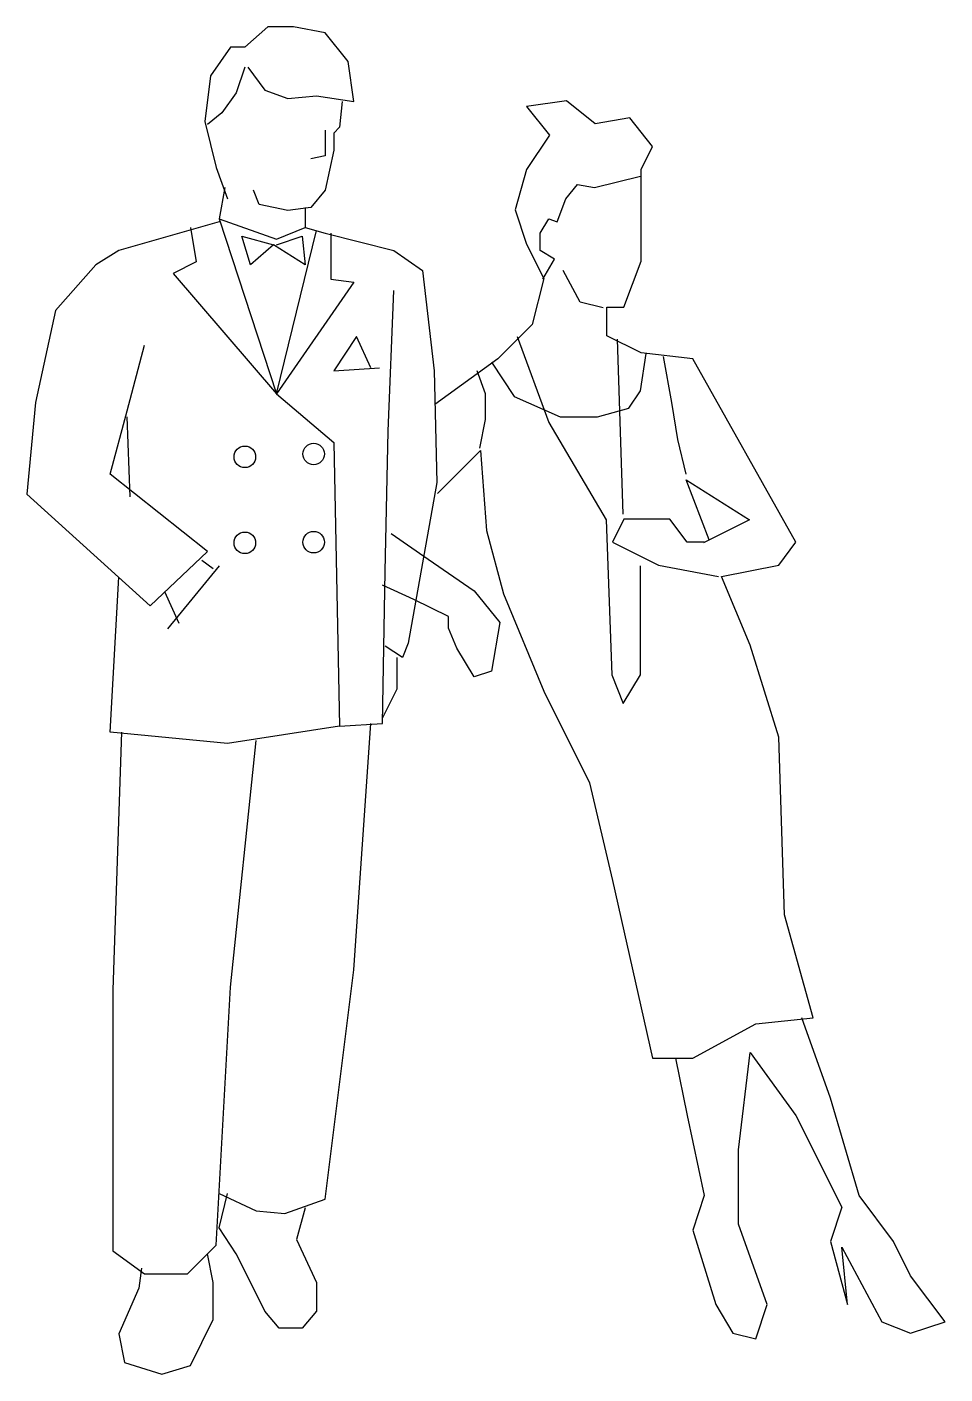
# Model space of a CAD drawing. Header units: millimetres. Extents: x -1573.83 to -1572.71, y 1784.72 to 1786.35.
import ezdxf

# ---------------------------------------------------------------- set-up
doc = ezdxf.new("R2010")
doc.units = ezdxf.units.MM
doc.header["$LTSCALE"] = 10
doc.layers.add('Humanos', color=2, linetype='Continuous')

msp = doc.modelspace()

# ---------------------------------------------------------------- linework, layer by layer
at = {"layer": 'Humanos'}
for p, q in [((-1573.5357, 1786.3533), (-1573.5635, 1786.3289)), ((-1573.5044, 1786.3533), (-1573.5357, 1786.3533)), ((-1573.4661, 1786.3463), (-1573.5044, 1786.3533)), ((-1573.4382, 1786.3115), (-1573.4661, 1786.3463)), ((-1573.5809, 1786.3289), (-1573.6053, 1786.2941)), ((-1573.5635, 1786.3289), (-1573.5809, 1786.3289)), ((-1573.5635, 1786.3046), (-1573.574, 1786.2732)), ((-1573.56, 1786.3046), (-1573.5392, 1786.2767)), ((-1573.4313, 1786.2628), (-1573.4382, 1786.3115)), ((-1573.6053, 1786.2941), (-1573.6122, 1786.2384)), ((-1573.574, 1786.2732), (-1573.5914, 1786.2489)), ((-1573.5392, 1786.2767), (-1573.5113, 1786.2663)), ((-1573.5113, 1786.2663), (-1573.4765, 1786.2698)), ((-1573.4765, 1786.2698), (-1573.4313, 1786.2628)), ((-1573.4452, 1786.2628), (-1573.4487, 1786.2315)), ((-1573.1729, 1786.2637), (-1573.2216, 1786.2567)), ((-1573.2216, 1786.2567), (-1573.1938, 1786.2219)), ((-1573.1381, 1786.2358), (-1573.1729, 1786.2637)), ((-1573.5914, 1786.2489), (-1573.6088, 1786.235)), ((-1573.0963, 1786.2428), (-1573.1381, 1786.2358)), ((-1573.0685, 1786.208), (-1573.0963, 1786.2428)), ((-1573.6122, 1786.2384), (-1573.5983, 1786.1828)), ((-1573.4661, 1786.228), (-1573.4661, 1786.1967)), ((-1573.4487, 1786.2315), (-1573.4556, 1786.2245)), ((-1573.4556, 1786.2245), (-1573.4556, 1786.2036)), ((-1573.1938, 1786.2219), (-1573.2216, 1786.1801)), ((-1573.0824, 1786.1801), (-1573.0685, 1786.208)), ((-1573.4661, 1786.1967), (-1573.4835, 1786.1932)), ((-1573.4556, 1786.2036), (-1573.4661, 1786.1549)), ((-1573.5983, 1786.1828), (-1573.5844, 1786.1445)), ((-1573.2216, 1786.1801), (-1573.2355, 1786.1314)), ((-1573.0824, 1786.1245), (-1573.0824, 1786.1801)), ((-1573.5879, 1786.1584), (-1573.5948, 1786.1201)), ((-1573.1738, 1786.1445), (-1573.1598, 1786.1619)), ((-1573.1598, 1786.1619), (-1573.139, 1786.1584)), ((-1573.139, 1786.1584), (-1573.1111, 1786.1654)), ((-1573.1111, 1786.1654), (-1573.0833, 1786.1723)), ((-1573.5461, 1786.1375), (-1573.5531, 1786.1549)), ((-1573.4661, 1786.1549), (-1573.4835, 1786.134)), ((-1573.1842, 1786.1166), (-1573.1738, 1786.1445)), ((-1573.5113, 1786.1306), (-1573.5461, 1786.1375)), ((-1573.4835, 1786.134), (-1573.5113, 1786.1306)), ((-1573.4904, 1786.134), (-1573.4904, 1786.1097)), ((-1573.2355, 1786.1314), (-1573.2216, 1786.0897)), ((-1573.0824, 1786.0688), (-1573.0824, 1786.1245)), ((-1573.5948, 1786.1166), (-1573.7166, 1786.0818)), ((-1573.6296, 1786.1097), (-1573.6227, 1786.0679)), ((-1573.5948, 1786.1201), (-1573.5252, 1786.0958)), ((-1573.5948, 1786.1201), (-1573.5252, 1785.9078)), ((-1573.5252, 1786.0958), (-1573.4904, 1786.1097)), ((-1573.4904, 1786.1097), (-1573.4661, 1786.1027)), ((-1573.2051, 1786.1027), (-1573.1946, 1786.1201)), ((-1573.1946, 1786.1201), (-1573.1842, 1786.1166)), ((-1573.567, 1786.0992), (-1573.5287, 1786.0888)), ((-1573.5566, 1786.0644), (-1573.567, 1786.0992)), ((-1573.5252, 1785.9078), (-1573.4765, 1786.1062)), ((-1573.5252, 1786.0888), (-1573.4939, 1786.0992)), ((-1573.4939, 1786.0992), (-1573.4904, 1786.0644)), ((-1573.4661, 1786.1027), (-1573.3826, 1786.0818)), ((-1573.4591, 1786.1027), (-1573.4591, 1786.047)), ((-1573.2051, 1786.0818), (-1573.2051, 1786.1027)), ((-1573.7166, 1786.0818), (-1573.7445, 1786.0644)), ((-1573.5287, 1786.0888), (-1573.5566, 1786.0644)), ((-1573.4904, 1786.0644), (-1573.5287, 1786.0888)), ((-1573.3826, 1786.0818), (-1573.3478, 1786.0575)), ((-1573.2216, 1786.0897), (-1573.2007, 1786.0479)), ((-1573.1877, 1786.0714), (-1573.2051, 1786.0818)), ((-1573.7445, 1786.0644), (-1573.7932, 1786.0088)), ((-1573.6227, 1786.0679), (-1573.6505, 1786.054)), ((-1573.2016, 1786.047), (-1573.1877, 1786.0714)), ((-1573.1033, 1786.0131), (-1573.0824, 1786.0688)), ((-1573.6505, 1786.054), (-1573.5252, 1785.9078)), ((-1573.4313, 1786.0436), (-1573.5252, 1785.9078)), ((-1573.4591, 1786.047), (-1573.4313, 1786.0436)), ((-1573.3478, 1786.0575), (-1573.3338, 1785.9357)), ((-1573.2007, 1786.0479), (-1573.2147, 1785.9922)), ((-1573.1564, 1786.0192), (-1573.1772, 1786.0575)), ((-1573.3895, 1785.8626), (-1573.3826, 1786.0331)), ((-1573.1285, 1786.0122), (-1573.1564, 1786.0192)), ((-1573.1242, 1786.0131), (-1573.1033, 1786.0131)), ((-1573.1242, 1785.9783), (-1573.1242, 1786.0131)), ((-1573.7932, 1786.0088), (-1573.8176, 1785.8974)), ((-1573.4278, 1785.9774), (-1573.4556, 1785.9357)), ((-1573.4104, 1785.9392), (-1573.4278, 1785.9774)), ((-1573.2147, 1785.9922), (-1573.2564, 1785.9505)), ((-1573.2329, 1785.9774), (-1573.1946, 1785.873)), ((-1573.0824, 1785.9574), (-1573.1242, 1785.9783)), ((-1573.7062, 1785.887), (-1573.6853, 1785.967)), ((-1573.1042, 1785.7617), (-1573.1111, 1785.974)), ((-1573.2564, 1785.9505), (-1573.333, 1785.8948)), ((-1573.2642, 1785.9461), (-1573.2364, 1785.9044)), ((-1573.0833, 1785.9113), (-1573.0763, 1785.9566)), ((-1573.0198, 1785.9505), (-1573.0824, 1785.9574)), ((-1573.045, 1785.8974), (-1573.0554, 1785.9531)), ((-1572.8945, 1785.7277), (-1573.0198, 1785.9505)), ((-1573.4556, 1785.9357), (-1573.4, 1785.9392)), ((-1573.3338, 1785.9357), (-1573.3304, 1785.8)), ((-1573.2712, 1785.9078), (-1573.2816, 1785.9357)), ((-1573.8176, 1785.8974), (-1573.828, 1785.786)), ((-1573.5252, 1785.9078), (-1573.4556, 1785.8487)), ((-1573.2712, 1785.8765), (-1573.2712, 1785.9078)), ((-1573.2364, 1785.9044), (-1573.1807, 1785.88)), ((-1573.0972, 1785.8904), (-1573.0833, 1785.9113)), ((-1573.038, 1785.8522), (-1573.045, 1785.8974)), ((-1573.7271, 1785.8104), (-1573.7062, 1785.887)), ((-1573.7027, 1785.7826), (-1573.7062, 1785.88)), ((-1573.1807, 1785.88), (-1573.1355, 1785.88)), ((-1573.1355, 1785.88), (-1573.0972, 1785.8904)), ((-1573.393, 1785.6921), (-1573.3895, 1785.8626)), ((-1573.2782, 1785.8417), (-1573.2712, 1785.8765)), ((-1573.1946, 1785.873), (-1573.125, 1785.7547)), ((-1573.4556, 1785.8487), (-1573.4487, 1785.5042)), ((-1573.0276, 1785.8104), (-1573.038, 1785.8522)), ((-1573.3295, 1785.7869), (-1573.2773, 1785.8391)), ((-1573.2773, 1785.8391), (-1573.2703, 1785.7417)), ((-1573.6088, 1785.7164), (-1573.7271, 1785.8104)), ((-1573.3304, 1785.8), (-1573.3652, 1785.6051)), ((-1573.0276, 1785.8034), (-1572.951, 1785.7547)), ((-1572.9998, 1785.7304), (-1573.0276, 1785.8034)), ((-1573.828, 1785.786), (-1573.6784, 1785.6503)), ((-1573.125, 1785.7547), (-1573.1181, 1785.5668)), ((-1573.1033, 1785.7556), (-1573.1172, 1785.7277)), ((-1573.0476, 1785.7556), (-1573.1033, 1785.7556)), ((-1573.0267, 1785.7277), (-1573.0476, 1785.7556)), ((-1572.951, 1785.7547), (-1573.0067, 1785.7269)), ((-1573.386, 1785.7382), (-1573.3408, 1785.7069)), ((-1573.2703, 1785.7417), (-1573.2495, 1785.6651)), ((-1573.6784, 1785.6503), (-1573.6088, 1785.7164)), ((-1573.1172, 1785.7277), (-1573.0615, 1785.6999)), ((-1573.0059, 1785.7277), (-1573.0267, 1785.7277)), ((-1572.9154, 1785.6999), (-1572.8945, 1785.7277)), ((-1573.5948, 1785.699), (-1573.6575, 1785.6225)), ((-1573.6157, 1785.706), (-1573.6018, 1785.6956)), ((-1573.3408, 1785.7069), (-1573.2851, 1785.6686)), ((-1573.0833, 1785.5668), (-1573.0833, 1785.699)), ((-1573.0615, 1785.6999), (-1572.9885, 1785.686)), ((-1572.985, 1785.686), (-1572.9154, 1785.6999)), ((-1573.7271, 1785.4972), (-1573.7166, 1785.6851)), ((-1573.3965, 1785.5076), (-1573.393, 1785.6921)), ((-1572.9502, 1785.6025), (-1572.985, 1785.686)), ((-1573.661, 1785.6677), (-1573.6436, 1785.6294)), ((-1573.3582, 1785.6581), (-1573.3965, 1785.6755)), ((-1573.2851, 1785.6686), (-1573.2538, 1785.6303)), ((-1573.3164, 1785.6373), (-1573.3582, 1785.6581)), ((-1573.2495, 1785.6651), (-1573.2007, 1785.5468)), ((-1573.3164, 1785.6233), (-1573.3164, 1785.6373)), ((-1573.306, 1785.599), (-1573.3164, 1785.6233)), ((-1573.2538, 1785.6303), (-1573.2642, 1785.5711)), ((-1573.3721, 1785.5877), (-1573.393, 1785.6016)), ((-1573.3652, 1785.6051), (-1573.3721, 1785.5877)), ((-1572.9154, 1785.4911), (-1572.9502, 1785.6025)), ((-1573.3791, 1785.5877), (-1573.3791, 1785.5494)), ((-1573.2851, 1785.5642), (-1573.306, 1785.599)), ((-1573.2642, 1785.5711), (-1573.2851, 1785.5642)), ((-1573.1181, 1785.5668), (-1573.1042, 1785.532)), ((-1573.1042, 1785.532), (-1573.0833, 1785.5668)), ((-1573.3791, 1785.5494), (-1573.3965, 1785.5146)), ((-1573.2007, 1785.5468), (-1573.1451, 1785.4354)), ((-1573.4487, 1785.5042), (-1573.5844, 1785.4833)), ((-1573.4487, 1785.5042), (-1573.3965, 1785.5076)), ((-1573.4313, 1785.2084), (-1573.4104, 1785.5076)), ((-1573.5844, 1785.4833), (-1573.7271, 1785.4972)), ((-1573.7132, 1785.4972), (-1573.7236, 1785.184)), ((-1573.5809, 1785.1875), (-1573.5496, 1785.4868)), ((-1572.9084, 1785.2753), (-1572.9154, 1785.4911)), ((-1573.1451, 1785.4354), (-1573.1172, 1785.3171)), ((-1573.1172, 1785.3171), (-1573.0685, 1785.1013)), ((-1572.8736, 1785.1501), (-1572.9084, 1785.2753)), ((-1573.4661, 1784.93), (-1573.4313, 1785.2084)), ((-1573.7236, 1785.184), (-1573.7236, 1784.8673)), ((-1573.5983, 1784.8743), (-1573.5809, 1785.1875)), ((-1573.0198, 1785.1013), (-1572.9432, 1785.1431)), ((-1572.9432, 1785.1431), (-1572.8736, 1785.1501)), ((-1572.8527, 1785.0526), (-1572.8875, 1785.1501)), ((-1573.0685, 1785.1013), (-1573.0198, 1785.1013)), ((-1573.0407, 1785.1013), (-1573.0267, 1785.0317)), ((-1572.9641, 1784.99), (-1572.9502, 1785.1083)), ((-1572.9502, 1785.1083), (-1572.8945, 1785.0317)), ((-1572.8179, 1784.9343), (-1572.8527, 1785.0526)), ((-1573.0267, 1785.0317), (-1573.0059, 1784.9343)), ((-1572.8945, 1785.0317), (-1572.8388, 1784.9204)), ((-1572.9641, 1784.8995), (-1572.9641, 1784.99)), ((-1573.5948, 1784.8952), (-1573.5844, 1784.9369)), ((-1573.5948, 1784.9369), (-1573.5496, 1784.916)), ((-1573.0059, 1784.9343), (-1573.0198, 1784.8925)), ((-1572.7762, 1784.8786), (-1572.8179, 1784.9343)), ((-1573.5496, 1784.916), (-1573.5148, 1784.9126)), ((-1573.5148, 1784.9126), (-1573.4661, 1784.93)), ((-1573.4904, 1784.9195), (-1573.5009, 1784.8812)), ((-1572.8388, 1784.9204), (-1572.8527, 1784.8786)), ((-1572.9293, 1784.8021), (-1572.9641, 1784.8995)), ((-1573.574, 1784.8638), (-1573.5948, 1784.8952)), ((-1573.5009, 1784.8812), (-1573.4765, 1784.829)), ((-1573.0198, 1784.8925), (-1572.9919, 1784.8021)), ((-1573.7236, 1784.8673), (-1573.6853, 1784.8395)), ((-1573.6331, 1784.8395), (-1573.5983, 1784.8743)), ((-1572.8527, 1784.8786), (-1572.8319, 1784.8021)), ((-1572.8388, 1784.8717), (-1572.7901, 1784.7812)), ((-1572.8319, 1784.8021), (-1572.8388, 1784.8717)), ((-1572.7553, 1784.8369), (-1572.7762, 1784.8786)), ((-1573.6018, 1784.829), (-1573.6088, 1784.8638)), ((-1573.5635, 1784.843), (-1573.574, 1784.8638)), ((-1573.6888, 1784.8464), (-1573.6923, 1784.8221)), ((-1573.6853, 1784.8395), (-1573.6331, 1784.8395)), ((-1573.5392, 1784.7942), (-1573.5635, 1784.843)), ((-1572.7135, 1784.7812), (-1572.7553, 1784.8369)), ((-1573.6923, 1784.8221), (-1573.7166, 1784.7664)), ((-1573.6018, 1784.7838), (-1573.6018, 1784.829)), ((-1573.4765, 1784.829), (-1573.4765, 1784.7942)), ((-1572.9919, 1784.8021), (-1572.9711, 1784.7673)), ((-1572.9432, 1784.7603), (-1572.9293, 1784.8021)), ((-1573.6296, 1784.7281), (-1573.6018, 1784.7838)), ((-1573.5218, 1784.7734), (-1573.5392, 1784.7942)), ((-1573.4765, 1784.7942), (-1573.4939, 1784.7734)), ((-1573.4939, 1784.7734), (-1573.5218, 1784.7734)), ((-1572.9711, 1784.7673), (-1572.9432, 1784.7603)), ((-1572.7901, 1784.7812), (-1572.7553, 1784.7673)), ((-1572.7553, 1784.7673), (-1572.7135, 1784.7812)), ((-1573.7166, 1784.7664), (-1573.7097, 1784.7316)), ((-1573.7097, 1784.7316), (-1573.6644, 1784.7177)), ((-1573.6644, 1784.7177), (-1573.6296, 1784.7281))]:
    msp.add_line(p, q, dxfattribs=at)
for centre in [(-1573.48, 1785.8348), (-1573.5635, 1785.8313), (-1573.5635, 1785.7269), (-1573.48, 1785.7277)]:
    msp.add_circle(centre, 0.0131, dxfattribs=at)

doc.saveas('drawing.dxf')
